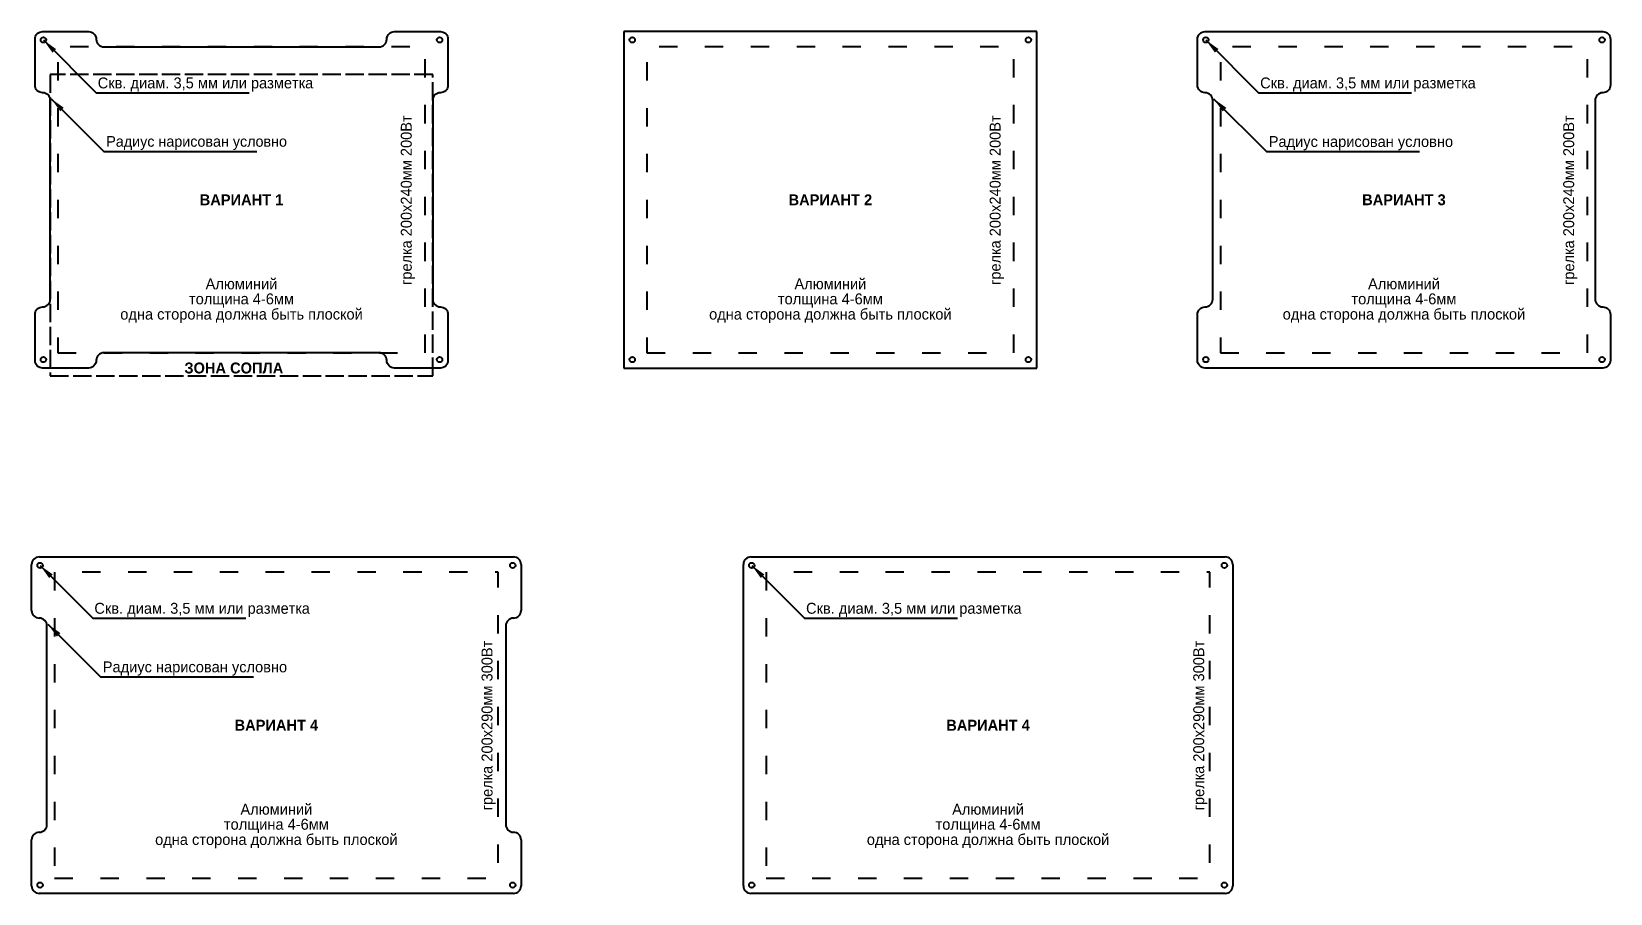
# Model space of a CAD drawing. Header units: millimetres. Extents: x -2 to 1030, y -343 to 220.
import ezdxf

# ---------------------------------------------------------------- set-up
doc = ezdxf.new("R2010")
doc.units = ezdxf.units.MM
doc.linetypes.add('ACAD_ISO02W100', pattern=[15, 12, -3])
doc.linetypes.add('ACAD_ISO03W100', pattern=[30, 12, -18])
doc.layers.get('0').update_dxf_attribs({"lineweight": 25, "true_color": 0xffffff})
doc.layers.add('Вариант2', color=7, linetype='Continuous', true_color=0xffffff, plot=False)
for name, color, linetype, lineweight, true_color in [('грелка', 15, 'ACAD_ISO03W100', 25, 0xab4b4d), ('печатающая голова', 2, 'Continuous', 25, 0xffff00), ('размеры', 30, 'Continuous', 25, 0xff7f00), ('текст', 96, 'Continuous', 25, 0x008000)]:
    doc.layers.add(name, color=color, linetype=linetype, lineweight=lineweight, true_color=true_color)
doc.styles.add('QCADDimTextStyle', font='txt')
doc.styles.add('textstyle11', font='')
doc.styles.add('textstyle12', font='')
doc.styles.add('textstyle13', font='')
doc.styles.add('textstyle14', font='')
doc.styles.add('textstyle15', font='')
doc.styles.add('textstyle16', font='')
doc.styles.add('textstyle17', font='')
doc.styles.add('textstyle18', font='')
doc.styles.add('textstyle19', font='')
doc.styles.add('textstyle20', font='')
doc.styles.add('textstyle21', font='')
doc.styles.add('textstyle22', font='')
doc.styles.add('textstyle23', font='')
doc.styles.add('textstyle24', font='')
doc.styles.add('textstyle25', font='')
doc.styles.add('textstyle26', font='')
doc.styles.add('textstyle27', font='')
doc.styles.add('textstyle28', font='')
doc.styles.add('textstyle29', font='')
doc.styles.add('textstyle30', font='')
doc.styles.add('textstyle31', font='')
doc.styles.add('textstyle32', font='')
doc.styles.add('textstyle33', font='')
doc.styles.add('textstyle34', font='')
doc.styles.add('textstyle35', font='')
doc.styles.add('textstyle36', font='')
doc.styles.add('textstyle37', font='')
doc.styles.add('textstyle38', font='')
doc.styles.add('textstyle39', font='')
doc.styles.add('textstyle40', font='')
doc.styles.add('textstyle41', font='')
doc.styles.add('textstyle42', font='')
doc.styles.add('textstyle43', font='')
doc.styles.get('textstyle11').set_extended_font_data('FreeSans')
doc.styles.get('textstyle12').set_extended_font_data('FreeSans')
doc.styles.get('textstyle13').set_extended_font_data('FreeSans')
doc.styles.get('textstyle14').set_extended_font_data('FreeSans')
doc.styles.get('textstyle15').set_extended_font_data('FreeSans')
doc.styles.get('textstyle16').set_extended_font_data('FreeSans')
doc.styles.get('textstyle17').set_extended_font_data('FreeSans')
doc.styles.get('textstyle18').set_extended_font_data('FreeSans')
doc.styles.get('textstyle19').set_extended_font_data('FreeSans')
doc.styles.get('textstyle20').set_extended_font_data('FreeSans')
doc.styles.get('textstyle21').set_extended_font_data('FreeSans')
doc.styles.get('textstyle22').set_extended_font_data('ARTxtM')
doc.styles.get('textstyle23').set_extended_font_data('FreeSans')
doc.styles.get('textstyle24').set_extended_font_data('FreeSans')
doc.styles.get('textstyle25').set_extended_font_data('FreeSans')
doc.styles.get('textstyle26').set_extended_font_data('FreeSans')
doc.styles.get('textstyle27').set_extended_font_data('FreeSans')
doc.styles.get('textstyle28').set_extended_font_data('FreeSans')
doc.styles.get('textstyle29').set_extended_font_data('FreeSans')
doc.styles.get('textstyle30').set_extended_font_data('FreeSans')
doc.styles.get('textstyle31').set_extended_font_data('FreeSans')
doc.styles.get('textstyle32').set_extended_font_data('FreeSans')
doc.styles.get('textstyle33').set_extended_font_data('FreeSans')
doc.styles.get('textstyle34').set_extended_font_data('FreeSans')
doc.styles.get('textstyle35').set_extended_font_data('FreeSans')
doc.styles.get('textstyle36').set_extended_font_data('FreeSans')
doc.styles.get('textstyle37').set_extended_font_data('FreeSans')
doc.styles.get('textstyle38').set_extended_font_data('FreeSans')
doc.styles.get('textstyle39').set_extended_font_data('FreeSans')
doc.styles.get('textstyle40').set_extended_font_data('FreeSans')
doc.styles.get('textstyle41').set_extended_font_data('FreeSans')
doc.styles.get('textstyle42').set_extended_font_data('FreeSans')
doc.styles.get('textstyle43').set_extended_font_data('FreeSans')
doc.dimstyles.new('QCADDimStyle', dxfattribs={"dimtxt": 10, "dimasz": 10, "dimexe": 5, "dimexo": 2.5, "dimgap": 2.5, "dimtad": 1, "dimtoh": 1, "dimdec": 4, "dimzin": 0, "dimdsep": 46, "dimtxsty": 'QCADDimTextStyle', "dimcen": 0.09, "dimadec": 0, "dimazin": 0, "dimtfac": 1, "dimtdec": 4, "dimtofl": 0, "dimtmove": 0, "dimatfit": 3, "dimfxl": 1, "dimtolj": 1, "dimtzin": 0, "dimarcsym": 0})

# ---------------------------------------------------------------- blocks, each defined once
blk = doc.blocks.new('HEAD')
at = {"layer": 'Вариант2', "color": 2, "linetype": 'ACAD_ISO02W100', "true_color": 0xffff00}
for p, q in [((130, 102), (-120, 102)), ((-120, 102), (-120, -95)), ((130, -95), (130, 102)), ((-120, -95), (130, -95))]:
    blk.add_line(p, q, dxfattribs=at)

msp = doc.modelspace()

# ---------------------------------------------------------------- linework, layer by layer
for p, q in [((40, 215), (40, 215)), ((230, 215), (230, 215)), ((5, 180), (5, 180)), ((265, 180), (265, 180)), ((765, 180), (765, 180)), ((1025, 180), (1025, 180)), ((5, 40), (5, 40)), ((265, 40), (265, 40)), ((765, 40), (765, 40)), ((1025, 40), (1025, 40)), ((40, 5), (40, 5)), ((230, 5), (230, 5)), ((2.8, -123.5), (312.8, -123.5)), ((468.1, -123.5), (778.1, -123.5)), ((-2.2, -158.5), (-2.2, -128.5)), ((317.8, -128.5), (317.8, -158.5)), ((463.1, -158.5), (463.1, -128.5)), ((783.1, -128.5), (783.1, -158.5)), ((2.8, -163.5), (2.8, -163.5)), ((312.8, -163.5), (312.8, -163.5)), ((463.1, -338.5), (463.1, -158.5)), ((783.1, -158.5), (783.1, -338.5)), ((7.8, -298.5), (7.8, -168.5)), ((307.8, -168.5), (307.8, -298.5)), ((-2.2, -338.5), (-2.2, -308.5)), ((2.8, -303.5), (2.8, -303.5)), ((312.8, -303.5), (312.8, -303.5)), ((317.8, -308.5), (317.8, -338.5)), ((232.8, -343.5), (2.8, -343.5)), ((312.8, -343.5), (232.8, -343.5)), ((698.1, -343.5), (468.1, -343.5)), ((778.1, -343.5), (698.1, -343.5))]:
    msp.add_line(p, q)
at = {"flags": 128}
for points in [[(225, 210, 0.414214), (230, 215, -0.414214), (235, 220), (265, 220, -0.414214), (270, 215), (270, 185, -0.414214), (265, 180, 0.414214), (260, 175), (260, 45, 0.414214), (265, 40, -0.414214), (270, 35), (270, 5, -0.414214), (265, 0), (235, 0, -0.414214), (230, 5, 0.414214), (225, 10), (45, 10, 0.414214), (40, 5, -0.414214), (35, 0), (5, 0, -0.414214), (0, 5), (0, 35, -0.414214), (5, 40, 0.414214), (10, 45), (10, 175, 0.414214), (5, 180, -0.414214), (0, 185), (0, 215, -0.414214), (5, 220), (35, 220, -0.414214), (40, 215, 0.414214), (45, 210), (225, 210)], [(1025, 220, -0.414214), (1030, 215), (1030, 185, -0.414214), (1025, 180, 0.414214), (1020, 175), (1020, 45, 0.414214), (1025, 40, -0.414214), (1030, 35), (1030, 5, -0.414214), (1025, 0), (995, 0), (765, 0, -0.414214), (760, 5), (760, 35, -0.414214), (765, 40, 0.414214), (770, 45), (770, 175, 0.414214), (765, 180, -0.414214), (760, 185), (760, 215, -0.414214), (765, 220), (995, 220), (1025, 220)]]:
    msp.add_lwpolyline(points, format="xyb", dxfattribs=at)
for centre in [(5.5, 214.5), (264.5, 214.5), (390.5, 214.5), (649.5, 214.5), (765.5, 214.5), (1024.5, 214.5), (5.5, 5.5), (264.5, 5.5), (390.5, 5.5), (649.5, 5.5), (765.5, 5.5), (1024.5, 5.5), (3.3, -129), (312.3, -129), (468.6, -129), (777.6, -129), (3.3, -338), (312.3, -338), (468.6, -338), (777.6, -338)]:
    msp.add_circle(centre, 1.75)
for centre, start, end in [((2.8, -128.5), 90, 180), ((312.8, -128.5), 0, 90), ((468.1, -128.5), 90, 180), ((778.1, -128.5), 0, 90), ((2.8, -158.5), 180, 270), ((2.8, -168.5), 0, 90), ((312.8, -168.5), 90, 180), ((312.8, -158.5), 270, 0), ((2.8, -298.5), 270, 0), ((312.8, -298.5), 180, 270), ((2.8, -308.5), 90, 180), ((312.8, -308.5), 0, 90), ((2.8, -338.5), 180, 270), ((312.8, -338.5), 270, 0), ((468.1, -338.5), 180, 270), ((778.1, -338.5), 270, 0)]:
    msp.add_arc(centre, 5, start, end)
at = {"layer": 'Вариант2'}
for p, q in [((655, 220), (385, 220)), ((385, 220), (385, 0)), ((655, 0), (655, 220)), ((260, 175), (260, 175)), ((385, 0), (655, 0))]:
    msp.add_line(p, q, dxfattribs=at)
at = {"layer": 'грелка', "flags": 128}
for points in [[(15, 10), (255, 10), (255, 210), (15, 210), (15, 10)], [(400, 10), (640, 10), (640, 210), (400, 210), (400, 10)], [(775, 10), (1015, 10), (1015, 210), (775, 210), (775, 10)], [(12.8, -333.5), (302.8, -333.5), (302.8, -133.5), (12.8, -133.5), (12.8, -333.5)], [(478.1, -333.5), (768.1, -333.5), (768.1, -133.5), (478.1, -133.5), (478.1, -333.5)]]:
    msp.add_lwpolyline(points, dxfattribs=at)

# ---------------------------------------------------------------- block references
at = {"layer": 'печатающая голова'}
msp.add_blockref('HEAD', (130, 90), dxfattribs=at)

# ---------------------------------------------------------------- texts
at = {"layer": 'грелка', "char_height": 100, "attachment_point": 5, "rotation": 90}
for s, insert, style in [('\\H7.14286;грелка 200х240мм 200Вт', (243.8, 109.8), 'textstyle18'), ('\\fFreeSans|b0|i0|c0|p0;\\H7.14286;грелка 200х240мм 200Вт', (628.8, 109.8), 'textstyle22'), ('\\H7.14286;грелка 200х240мм 200Вт', (1003.8, 109.8), 'textstyle19'), ('\\H7.14286;грелка 200х290мм 300Вт', (296.6, -233.7), 'textstyle20'), ('\\H7.14286;грелка 200х290мм 300Вт', (761.9, -233.7), 'textstyle21')]:
    msp.add_mtext(s, dxfattribs=dict(at, insert=insert, style=style))
at = {"layer": 'печатающая голова', "insert": (130, 0), "char_height": 100, "width": 232.608, "attachment_point": 5, "style": 'textstyle27'}
msp.add_mtext('\\fFreeSans|b1|i0|c0|p0;\\H7.14286;ЗОНА СОПЛА', dxfattribs=at)
at = {"layer": 'размеры', "char_height": 100, "attachment_point": 1}
for s, insert, style in [('\\H7.14286;Cкв. диам. 3,5 мм или разметка', (41, 190), 'textstyle11'), ('\\H7.14286;Скв. диам. 3,5 мм или разметка', (801, 190), 'textstyle12'), ('\\H7;Радиус нарисован условно', (46.6, 151.7), 'textstyle15'), ('\\H7.14286;Радиус нарисован условно', (806.6, 151.7), 'textstyle16'), ('\\H7.14286;Скв. диам. 3,5 мм или разметка', (38.8, -153.5), 'textstyle13'), ('\\H7.14286;Скв. диам. 3,5 мм или разметка', (504.1, -153.5), 'textstyle14'), ('\\H7.14286;Радиус нарисован условно', (44.3, -191.8), 'textstyle17')]:
    msp.add_mtext(s, dxfattribs=dict(at, insert=insert, style=style))
at = {"layer": 'текст', "char_height": 100, "width": 232.608, "attachment_point": 5}
for s, insert, style in [('\\fFreeSans|b1|i0|c0|p0;\\H7.14286;ВАРИАНТ 1', (135, 110), 'textstyle26'), ('\\fFreeSans|b1|i0|c0|p0;\\H7.14286;ВАРИАНТ 2', (520, 110), 'textstyle31'), ('\\fFreeSans|b1|i0|c0|p0;\\H7.14286;ВАРИАНТ 3', (895, 110), 'textstyle41'), ('\\H7.14286;Алюминий', (135, 55), 'textstyle23'), ('\\H7.14286;Алюминий', (520, 55), 'textstyle28'), ('\\H7.14286;Алюминий', (895, 55), 'textstyle32'), ('\\H7.14286;толщина 4-6мм', (135, 44.2), 'textstyle24'), ('\\H7.14286;толщина 4-6мм', (520, 44.2), 'textstyle29'), ('\\H7.14286;толщина 4-6мм', (895, 44.2), 'textstyle35'), ('\\H7.14286;одна сторона должна быть плоской', (135, 34.2), 'textstyle25'), ('\\H7.14286;одна сторона должна быть плоской', (520, 34.2), 'textstyle30'), ('\\H7.14286;одна сторона должна быть плоской', (895, 34.2), 'textstyle38'), ('\\fFreeSans|b1|i0|c0|p0;\\H7.14286;ВАРИАНТ 4', (157.8, -233.5), 'textstyle42'), ('\\fFreeSans|b1|i0|c0|p0;\\H7.14286;ВАРИАНТ 4', (623.1, -233.5), 'textstyle43'), ('\\H7.14286;Алюминий', (157.8, -288.5), 'textstyle33'), ('\\H7.14286;Алюминий', (623.1, -288.5), 'textstyle34'), ('\\H7.14286;толщина 4-6мм', (157.8, -299.3), 'textstyle36'), ('\\H7.14286;толщина 4-6мм', (623.1, -299.3), 'textstyle37'), ('\\H7.14286;одна сторона должна быть плоской', (157.8, -309.3), 'textstyle39'), ('\\H7.14286;одна сторона должна быть плоской', (623.1, -309.3), 'textstyle40')]:
    msp.add_mtext(s, dxfattribs=dict(at, insert=insert, style=style))

# ---------------------------------------------------------------- leaders
at = {"layer": 'размеры'}
for points in [[(5.5, 214.5), (40, 180), (140, 180)], [(765.5, 214.5), (800, 180), (900, 180)], [(10.6, 176.1), (45.1, 141.6), (145.1, 141.6)], [(770.6, 176.1), (805.1, 141.6), (905.1, 141.6)], [(3.3, -129), (37.8, -163.5), (137.8, -163.5)], [(468.6, -129), (503.1, -163.5), (603.1, -163.5)], [(8.4, -167.4), (42.9, -201.9), (142.9, -201.9)]]:
    msp.add_leader(points, dimstyle='QCADDimStyle', dxfattribs=at)

doc.saveas('drawing.dxf')
